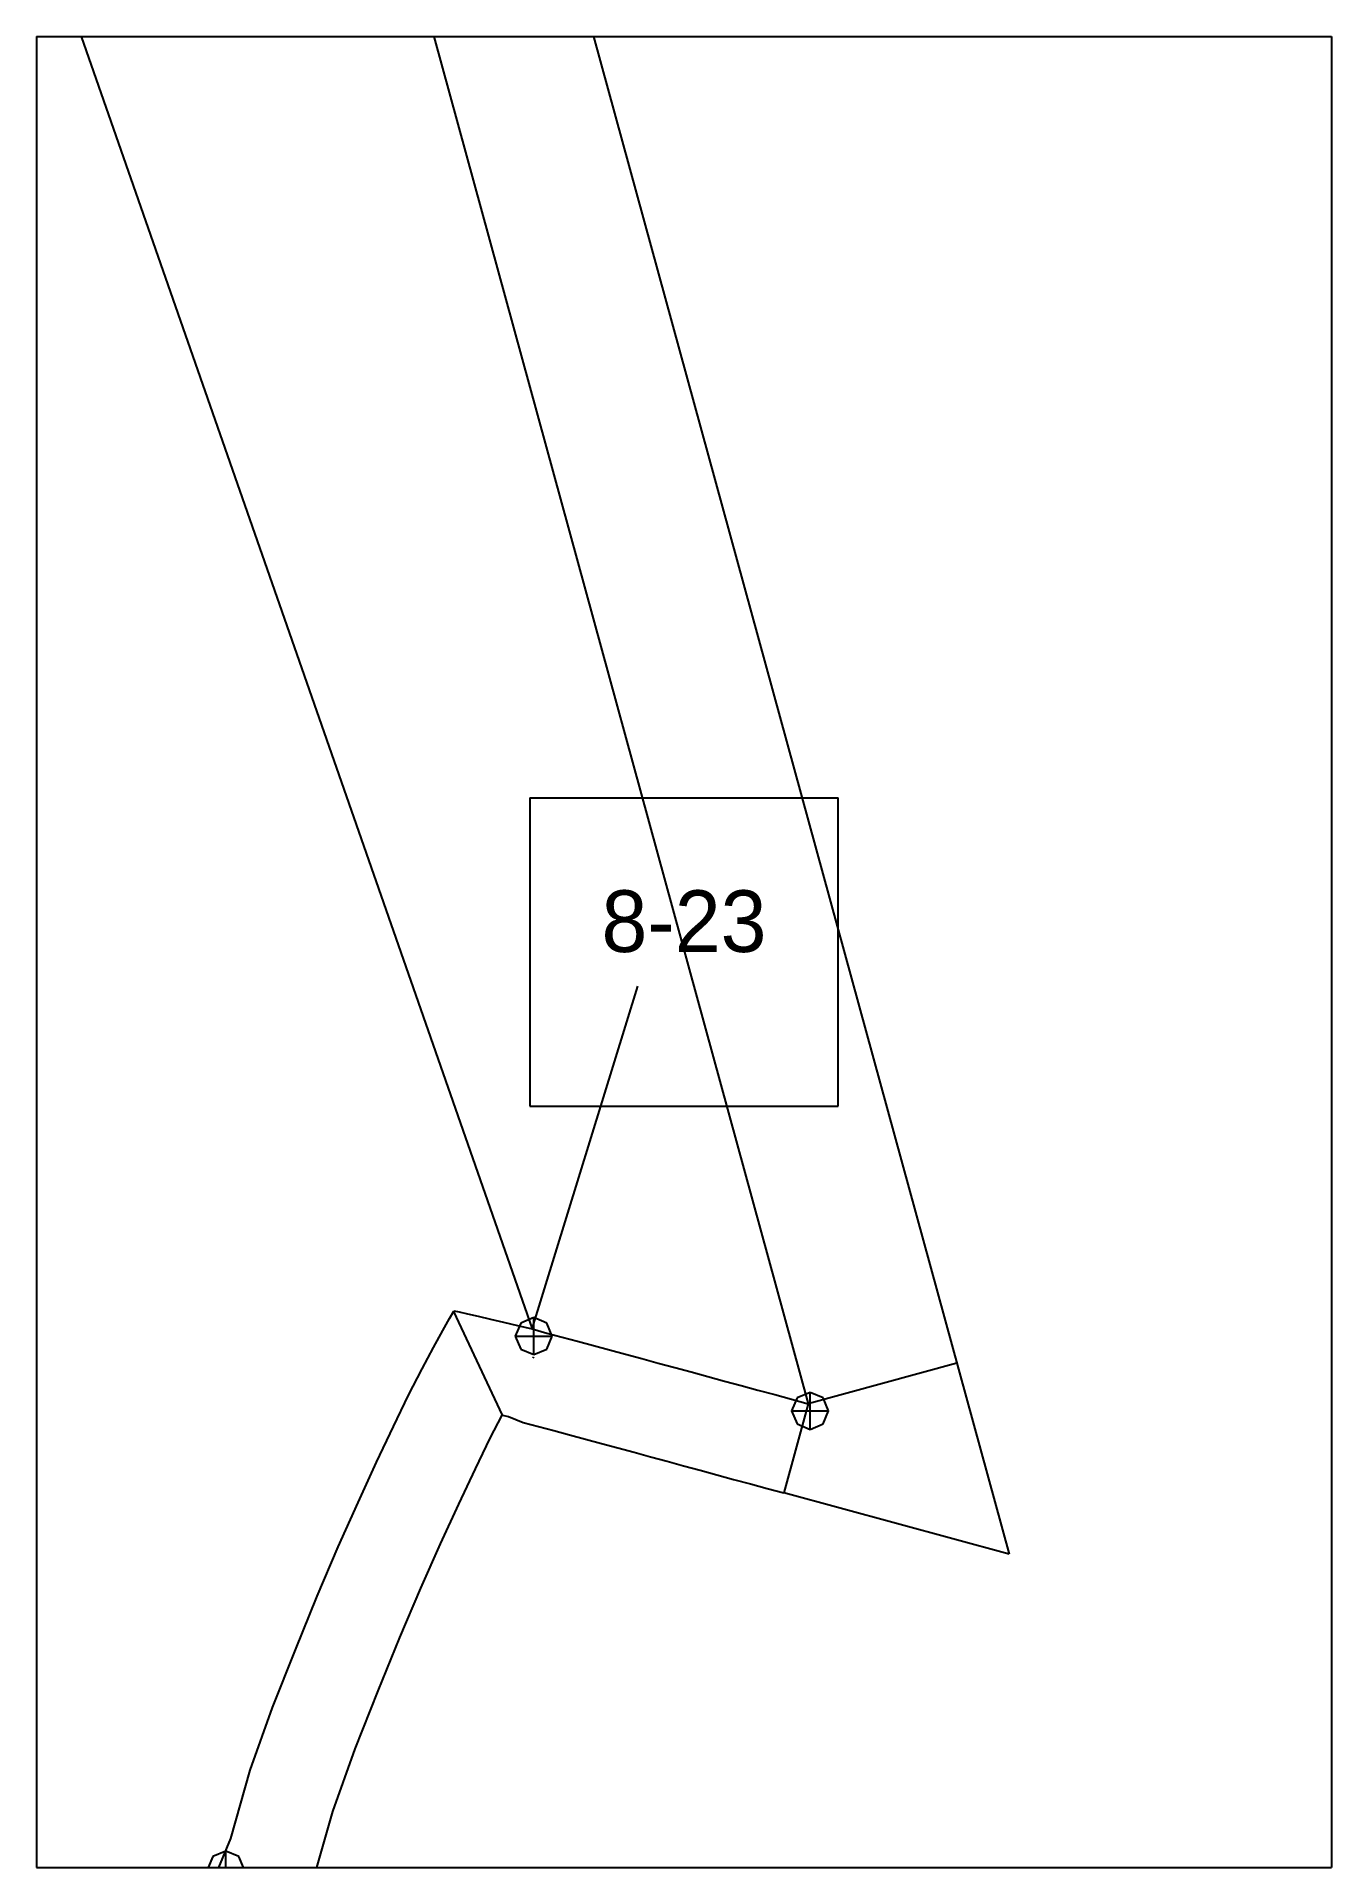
# Paper-space layout 'Plan 8-23' of a CAD drawing. Header units: metres, sheet in millimetres. Extents: x 0 to 210, y 0 to 297.
# The model-space entities are those that its viewports show. They can reach past a viewport. Long polylines and large blocks are cut down to what shows.
import ezdxf
from ezdxf.enums import TextEntityAlignment as Align

# ---------------------------------------------------------------- set-up
doc = ezdxf.new("R2010")
doc.units = ezdxf.units.M
for name, color, linetype in [('default', 7, 'Continuous'), ('TEXTLAYER', 7, 'Continuous'), ('VIEWPORTS', 7, 'Continuous')]:
    doc.layers.add(name, color=color, linetype=linetype)

msp = doc.modelspace()

# ---------------------------------------------------------------- linework, layer by layer
at = {"color": 9}
for p, q in [((4620, -1782), (4620, -2079)), ((4620, -1782), (4620, -2079)), ((4830, -1782), (4830, -2079)), ((4410, -2079), (4620, -2079)), ((4410, -2079), (4620, -2079)), ((4620, -2079), (4830, -2079)), ((4620, -2079), (4620, -2376)), ((4620, -2079), (4830, -2079)), ((4620, -2079), (4620, -2376)), ((4830, -2079), (4830, -2376)), ((4700, -2202.5), (4750, -2202.5)), ((4700, -2202.5), (4700, -2252.5)), ((4750, -2252.5), (4750, -2202.5)), ((4700, -2252.5), (4750, -2252.5)), ((4410, -2376), (4620, -2376)), ((4410, -2376), (4620, -2376)), ((4620, -2376), (4830, -2376)), ((4620, -2376), (4620, -2673)), ((4620, -2376), (4830, -2376)), ((4620, -2376), (4620, -2673)), ((4830, -2376), (4830, -2673))]:
    msp.add_line(p, q, dxfattribs=at)
at = {"layer": 'default', "color": 7, "linetype": 'Continuous'}
for p, q in [((4599.55, -1999.75), (4700.35, -2288.64)), ((4691.42, -2009.91), (4777.75, -2325.2)), ((4667.84, -2018.45), (4745.15, -2300.79)), ((4700.35, -2288.64), (4717.53, -2233.03)), ((4686.97, -2286.95), (4687.65, -2285.78)), ((4687.63, -2285.81), (4695.5, -2302.62)), ((4687.65, -2285.78), (4687.68, -2285.73)), ((4687.68, -2285.73), (4688.53, -2285.9)), ((4687.68, -2285.73), (4687.68, -2285.73)), ((4688.53, -2285.9), (4689.9, -2286.2)), ((4689.9, -2286.2), (4691.62, -2286.59)), ((4691.62, -2286.59), (4693.59, -2287.04)), ((4700.63, -2286.81), (4698.51, -2287.69)), ((4702.75, -2287.69), (4700.63, -2286.81)), ((4700.63, -2292.81), (4700.63, -2286.81)), ((4684.37, -2291.64), (4685.87, -2288.9)), ((4685.87, -2288.9), (4686.97, -2286.95)), ((4693.59, -2287.04), (4695.73, -2287.54)), ((4695.73, -2287.54), (4697.99, -2288.08)), ((4698.51, -2287.69), (4697.63, -2289.81)), ((4697.63, -2289.81), (4698.51, -2291.93)), ((4697.63, -2289.81), (4703.63, -2289.81)), ((4697.99, -2288.08), (4700.35, -2288.64)), ((4700.35, -2288.64), (4702.74, -2289.32)), ((4702.74, -2289.32), (4705.22, -2289.98)), ((4703.63, -2289.81), (4702.75, -2287.69)), ((4702.75, -2291.93), (4703.63, -2289.81)), ((4682.51, -2295.14), (4684.37, -2291.64)), ((4698.51, -2291.93), (4700.63, -2292.81)), ((4700.63, -2292.81), (4702.75, -2291.93)), ((4705.22, -2289.98), (4707.75, -2290.65)), ((4707.75, -2290.65), (4710.32, -2291.34)), ((4710.32, -2291.34), (4712.91, -2292.04)), ((4712.91, -2292.04), (4715.53, -2292.75)), ((4715.53, -2292.75), (4718.17, -2293.46)), ((4680.3, -2299.4), (4682.51, -2295.14)), ((4700.54, -2293.39), (4700.67, -2293.17)), ((4718.17, -2293.46), (4720.83, -2294.18)), ((4720.83, -2294.18), (4723.5, -2294.91)), ((4723.5, -2294.91), (4726.18, -2295.63)), ((4726.18, -2295.63), (4728.87, -2296.37)), ((4769.26, -2294.19), (4745.15, -2300.79)), ((4728.87, -2296.37), (4731.57, -2297.1)), ((4731.57, -2297.1), (4734.28, -2297.84)), ((4734.28, -2297.84), (4736.99, -2298.57)), ((4736.99, -2298.57), (4739.71, -2299.31)), ((4677.86, -2304.46), (4680.3, -2299.4)), ((4739.71, -2299.31), (4742.43, -2300.05)), ((4745.15, -2300.79), (4741.2, -2315.26)), ((4742.43, -2300.05), (4745.15, -2300.79)), ((4743.34, -2299.83), (4742.46, -2301.95)), ((4745.46, -2298.95), (4743.34, -2299.83)), ((4747.58, -2299.83), (4745.46, -2298.95)), ((4745.46, -2304.95), (4745.46, -2298.95)), ((4748.46, -2301.95), (4747.58, -2299.83)), ((4675.15, -2310.26), (4677.86, -2304.46)), ((4693.57, -2306.35), (4695.5, -2302.62)), ((4695.5, -2302.62), (4696.51, -2302.86)), ((4696.51, -2302.86), (4698.92, -2303.82)), ((4698.92, -2303.82), (4701.38, -2304.48)), ((4701.38, -2304.48), (4703.89, -2305.15)), ((4742.46, -2301.95), (4743.34, -2304.07)), ((4742.46, -2301.95), (4748.46, -2301.95)), ((4743.34, -2304.07), (4745.46, -2304.95)), ((4745.46, -2304.95), (4747.58, -2304.07)), ((4747.58, -2304.07), (4748.46, -2301.95)), ((4691.18, -2311.32), (4693.57, -2306.35)), ((4703.89, -2305.15), (4706.44, -2305.83)), ((4706.44, -2305.83), (4709.02, -2306.53)), ((4709.02, -2306.53), (4711.62, -2307.23)), ((4711.62, -2307.23), (4714.26, -2307.94)), ((4672.15, -2316.79), (4675.15, -2310.26)), ((4714.26, -2307.94), (4716.91, -2308.66)), ((4716.91, -2308.66), (4719.57, -2309.38)), ((4719.57, -2309.38), (4722.25, -2310.11)), ((4722.25, -2310.11), (4724.94, -2310.84)), ((4688.5, -2317.05), (4691.18, -2311.32)), ((4724.94, -2310.84), (4727.64, -2311.57)), ((4727.64, -2311.57), (4730.34, -2312.31)), ((4730.34, -2312.31), (4733.05, -2313.05)), ((4733.05, -2313.05), (4735.77, -2313.78)), ((4735.77, -2313.78), (4738.49, -2314.52)), ((4738.49, -2314.52), (4741.2, -2315.26)), ((4777.75, -2325.2), (4741.2, -2315.26)), ((4668.89, -2324.02), (4672.15, -2316.79)), ((4685.53, -2323.53), (4688.5, -2317.05)), ((4665.49, -2332), (4668.89, -2324.02)), ((4682.29, -2330.72), (4685.53, -2323.53)), ((4678.9, -2338.68), (4682.29, -2330.72)), ((4661.99, -2340.71), (4665.49, -2332)), ((4675.41, -2347.38), (4678.9, -2338.68)), ((4658.25, -2350.07), (4661.99, -2340.71)), ((4671.67, -2356.75), (4675.41, -2347.38)), ((4654.65, -2360.23), (4658.25, -2350.07)), ((4668.07, -2366.93), (4671.67, -2356.75)), ((4651.48, -2371.32), (4654.65, -2360.23)), ((4664.89, -2378.03), (4668.07, -2366.93)), ((4646.91, -2382.42), (4651.48, -2371.32)), ((4648.58, -2374.23), (4647.7, -2376.36)), ((4650.7, -2373.36), (4648.58, -2374.23)), ((4652.82, -2374.23), (4650.7, -2373.36)), ((4650.7, -2379.36), (4650.7, -2373.36)), ((4653.7, -2376.36), (4652.82, -2374.23)), ((4647.7, -2376.36), (4648.58, -2378.48)), ((4647.7, -2376.36), (4653.7, -2376.36)), ((4652.82, -2378.48), (4653.7, -2376.36))]:
    msp.add_line(p, q, dxfattribs=at)

# ---------------------------------------------------------------- texts
at = {"layer": 'TEXTLAYER', "color": 1}
msp.add_text('8-23', height=10, dxfattribs=at).set_placement((4725, -2227.5), align=Align.CENTER)

psp = doc.layouts.new('Plan 8-23')

# ---------------------------------------------------------------- viewports
at = {"layer": 'VIEWPORTS'}
psp.add_viewport(center=(105, 148.5), size=(210, 297), view_center_point=(4725, -2227.5), view_height=297, dxfattribs=at)

doc.saveas('drawing.dxf')
